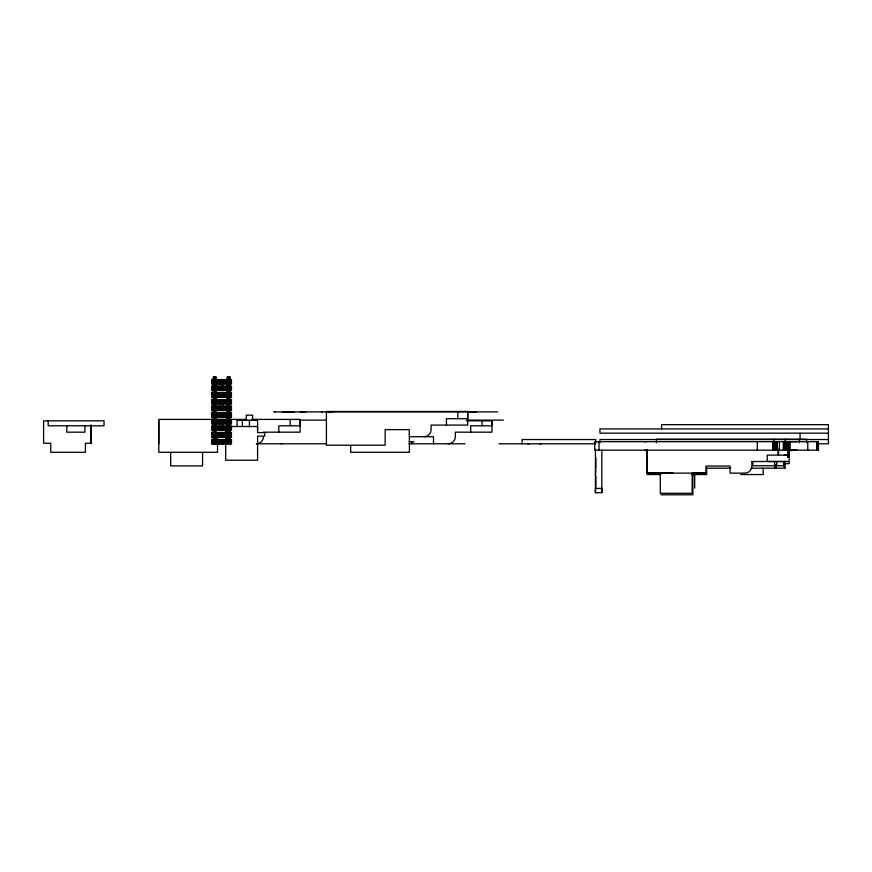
<?xml version="1.0" encoding="UTF-8"?>
<svg xmlns="http://www.w3.org/2000/svg" width="872" height="872" viewBox="0 0 872 872"><rect width="100%" height="100%" fill="white"/><g stroke="black" fill="none" stroke-linecap="round" stroke-linejoin="round"><path stroke-width="1.31" d="M66.828 425.787L66.73 432.174L84.966 432.174L84.867 425.787M48.2 420.827L48.2 425.787L104.041 425.787L104.041 420.827L43.6 420.827L43.6 443.227L50.761 443.227L50.761 452.296L85.412 452.296L85.412 443.227L91.08 443.227L91.08 424.784M170.683 452.514L170.683 465.899L202.566 465.899L202.566 452.514M217.52 443.205L217.52 452.296L158.78 452.296L158.78 419.421L246.82 419.41M217.52 440.251L217.52 436.709L226.894 436.709M225.706 442.834L225.706 460.231L257.589 460.231L257.589 436.142L264.674 436.142L264.674 432.599L257.589 432.599L257.589 426.506L225.706 426.506M225.706 440.153L225.706 436.142M237.042 426.506L237.042 420.271L257.589 420.271L257.589 429.765M242.383 426.506L242.383 420.271M246.253 420.271L246.253 415.159L252.629 415.159L252.629 420.271M249.447 426.931L249.447 420.271M278.822 432.174L278.822 425.798L300.088 425.798L300.088 419.41L251.877 419.41M300.088 419.421L300.088 432.174L263.486 432.174M350.664 445.745L350.664 452.296L409.415 452.296L409.415 436.709M446.453 425.089L446.453 418.713L467.719 418.713L467.719 411.475L326.411 411.475L326.411 445.211L385.152 445.211L385.152 429.623L409.251 429.623L409.251 436.709L433.504 436.709L433.504 443.793M467.719 411.475L467.719 425.089L431.095 425.089L431.117 429.623A7.085 7.085 0 0 1 424.032 436.709M470.717 432.174L470.717 425.798L491.972 425.798L491.972 420.838L466.302 420.827M491.972 420.838L491.972 432.174L455.358 432.174L455.369 436.709A7.085 7.085 0 0 1 448.284 443.793M595.445 492.691L595.445 488.44L601.833 488.44L601.833 492.691L595.445 492.691L595.445 450.17A6.431 6.431 0 0 1 595.511 449.331M595.445 474.586L595.87 470.444M595.87 487.492L595.87 475.774M595.87 468.689L595.87 457.844M672.944 473.136L647.198 473.125L647.144 450.17L647.198 474.553L660.834 474.553M660.278 473.289L660.278 493.301L692.161 493.301L692.161 473.289M692.869 473.474L692.869 494.816L660.976 494.816M694.69 488.113L694.69 473.442M692.313 473.125L705.938 473.125L705.938 466.04L730.038 466.04L730.038 473.125L744.808 473.125A7.085 7.085 0 0 0 751.904 466.04L751.904 461.506M706.647 468.177L706.647 474.553L691.354 474.553M752.841 461.506L752.841 465.757L784.353 465.757M774.598 465.757L774.598 461.506M775.273 468.177L775.273 464.776M776.015 468.177L776.015 464.776M776.745 465.757L776.745 461.506M783.786 465.757L783.83 461.506M784.244 465.757L784.288 461.506L767.24 461.506L767.24 455.13L788.506 455.13M784.495 468.177L784.495 463.642L789.204 463.632L789.116 450.17M784.953 468.177L784.953 461.081M281.907 443.783L281.067 443.783M646.468 441.668L644.343 441.668M539.648 443.793L541.283 443.793M647.144 450.17L644.811 450.17M213.28 377.184L216.093 377.184M211.765 379.593L231.451 379.593L231.451 383.844L211.765 383.844L211.907 379.593M211.765 386.252L231.451 386.252L231.451 390.503L211.765 390.503L211.907 386.252M211.765 392.923L231.451 392.923L231.451 397.174L211.765 397.174L211.907 392.923M211.765 399.583L231.451 399.583L231.451 403.834L211.765 403.834L211.907 399.583M211.765 406.243L231.451 406.243L231.451 410.494L211.765 410.494L211.907 406.243M274.299 411.9L497.705 411.9M273.971 411.9L274.854 411.9M282.212 411.9L294.245 411.9M300.186 411.9L305.854 411.9M321.452 411.9L322.553 411.9M328.548 411.911L332.799 411.911M467.719 411.9L476.221 411.9M211.765 412.903L231.451 412.903L231.451 417.154L211.765 417.154L211.907 412.903M211.765 419.563L231.451 419.563L231.451 423.814L211.765 423.814L211.907 419.563M299.478 420.119L326.575 420.119M466.869 420.119L503.34 420.119M299.521 420.838L300.088 420.838M211.765 426.223L231.451 426.223L231.451 430.474L211.765 430.474L211.907 426.223M828.4 428.915L599.936 428.915L599.936 433.166L828.4 433.166M218.621 432.599L225.706 432.599L225.706 430.158M211.765 432.883L231.451 432.883L231.451 437.134L211.765 437.134L211.907 432.883M211.765 439.543L231.451 439.543L231.451 443.793L211.765 443.793L211.907 439.543M828.4 439.543L599.936 439.543L599.936 442.725M409.121 441.81L414.004 441.81M788.484 441.668L796.986 441.668M256.521 443.793L326.531 443.783M409.001 443.783L465.059 443.793M498.926 443.793L595.685 443.793M818.11 443.761L828.4 443.793L828.4 424.653L661.586 424.664L661.586 428.915M788.484 450.17L796.986 450.17M788.266 450.552L792.321 450.552M778.206 454.704L778.489 449.374L778.587 455.13M784.244 455.13L788.179 455.13M787.787 457.255L789.215 457.255M751.882 461.506L788.506 461.506M706.516 468.177L730.78 468.177M750.999 468.177L785.018 468.177M647.198 473.125L705.938 473.125M740.742 474.553L763.163 474.542L763.153 468.166M527.68 443.793L529.315 443.793M818.219 441.668L818.219 450.17M817.969 441.668L817.969 450.17M817.653 441.668L817.653 450.17M817.26 441.668L817.26 450.17M816.802 441.668L816.802 450.17M807.777 441.668L807.777 450.17M806.491 442.758L806.491 439.216L656.42 439.216L656.42 442.758M800.06 433.166L800.06 439.543M799.406 439.216L799.406 442.758M789.836 441.668L789.901 450.17M789.64 441.668L789.64 450.17M789.313 441.668L789.313 450.17M788.997 450.17L788.997 457.255M788.866 441.668L788.833 457.255M788.626 450.17L788.626 457.255M788.375 457.255L788.31 441.668M788.103 450.17L788.103 457.255M787.645 441.668L787.645 450.17M786.893 441.668L786.893 450.17M786.053 441.668L786.053 450.17M785.236 439.216L785.171 450.17M784.233 441.668L784.233 450.17M783.274 441.668L783.274 450.17M779.404 441.668L779.404 450.17M778.369 449.374L778.369 454.704M776.974 441.668L776.974 450.17M776.712 441.668L776.712 450.17M776.505 441.668L776.505 450.17M776.244 441.668L776.244 450.17M775.938 441.668L775.938 450.17M775.59 441.668L775.59 450.17M775.197 441.668L775.197 450.17M774.783 441.668L774.783 450.17M774.336 441.668L774.336 450.17M773.889 439.216L773.867 450.17M773.388 441.668L773.388 450.17M772.897 441.668L772.897 450.17M757.31 441.668L757.31 450.17M601.833 450.17L601.833 492.691M598.988 441.668L598.988 450.17M595.685 442.725L595.685 439.543L522.121 439.543L522.121 443.793M482.053 420.827L482.053 425.798M457.8 411.475L457.8 418.713M411.748 441.81L411.748 443.793M290.169 419.41L290.169 425.798M231.047 379.593L231.047 383.844M231.047 386.252L231.047 390.503M231.047 392.923L231.047 397.174M231.047 399.583L231.047 403.834M231.047 406.243L231.047 410.494M231.047 412.903L231.047 417.154M231.047 419.563L231.047 423.814M231.047 426.223L231.047 430.474M231.047 432.883L231.047 437.134M231.047 439.543L231.047 443.793M230.644 379.593L230.644 383.844M230.644 386.252L230.644 390.503M230.644 392.923L230.644 397.174M230.644 399.583L230.644 403.834M230.644 406.243L230.644 410.494M230.644 412.903L230.644 417.154M230.644 419.563L230.644 423.814M230.644 426.223L230.644 430.474M230.644 432.883L230.644 437.134M230.644 439.543L230.644 443.793M230.328 379.593L230.328 383.844M230.328 386.252L230.328 390.503M230.328 392.923L230.328 397.174M230.328 399.583L230.328 403.834M230.328 406.243L230.328 410.494M230.328 412.903L230.328 417.154M230.328 419.563L230.328 423.814M230.328 426.223L230.328 430.474M230.328 432.883L230.328 437.134M230.328 439.543L230.328 443.793M230.11 379.593L230.11 377.184L227.276 377.184L227.363 443.793M230.11 383.844L230.11 386.252M230.11 390.503L230.11 392.923M230.11 397.174L230.11 399.583M230.11 403.834L230.11 406.243M230.11 410.494L230.11 412.903M230.11 417.154L230.11 419.563M230.11 423.814L230.11 426.223M230.11 430.474L230.11 432.883M230.11 437.134L230.11 439.543M230.034 377.184L229.968 379.593M230.034 383.844L229.968 386.252M230.034 390.503L229.968 392.923M230.034 397.174L229.968 399.583M230.034 403.834L229.968 406.243M230.034 410.494L229.968 412.903M230.034 417.154L229.968 419.563M230.034 423.814L229.968 426.223M230.034 430.474L229.968 432.883M230.034 437.134L229.968 439.543M229.859 377.184L229.772 379.593M229.859 383.844L229.772 386.252M229.859 390.503L229.772 392.923M229.859 397.174L229.772 399.583M229.859 403.834L229.772 406.243M229.859 410.494L229.772 412.903M229.859 417.154L229.772 419.563M229.859 423.814L229.772 426.223M229.859 430.474L229.772 432.883M229.859 437.134L229.772 439.543M229.5 377.184L229.5 379.593M229.5 383.844L229.5 386.252M229.5 390.503L229.5 392.923M229.5 397.174L229.5 399.583M229.5 403.834L229.5 406.243M229.5 410.494L229.5 412.903M229.5 417.154L229.5 419.563M229.5 423.814L229.5 426.223M229.5 430.474L229.5 432.883M229.5 437.134L229.5 439.543M229.325 379.593L229.325 383.844M229.325 386.252L229.325 390.503M229.325 392.923L229.325 397.174M229.325 399.583L229.325 403.834M229.325 406.243L229.325 410.494M229.325 412.903L229.325 417.154M229.325 419.563L229.325 423.814M229.325 426.223L229.325 430.474M229.325 432.883L229.325 437.134M229.325 439.543L229.325 443.793M229.173 377.184L229.173 379.593M229.173 383.844L229.173 386.252M229.173 390.503L229.173 392.923M229.173 397.174L229.173 399.583M229.173 403.834L229.173 406.243M229.173 410.494L229.173 412.903M229.173 417.154L229.173 419.563M229.173 423.814L229.173 426.223M229.173 430.474L229.173 432.883M229.173 437.134L229.173 439.543M228.976 379.593L228.976 383.844M228.976 386.252L228.976 390.503M228.976 392.923L228.976 397.174M228.976 399.583L228.976 403.834M228.976 406.243L228.976 410.494M228.976 412.903L228.976 417.154M228.976 419.563L228.976 423.814M228.976 426.223L228.976 430.474M228.976 432.883L228.976 437.134M228.976 439.543L228.976 443.793M228.802 377.184L228.802 379.593M228.802 383.844L228.802 386.252M228.802 390.503L228.802 392.923M228.802 397.174L228.802 399.583M228.802 403.834L228.802 406.243M228.802 410.494L228.802 412.903M228.802 417.154L228.802 419.563M228.802 423.814L228.802 426.223M228.802 430.474L228.802 432.883M228.802 437.134L228.802 439.543M228.628 379.593L228.475 383.844M228.628 386.252L228.475 390.503M228.628 392.923L228.475 397.174M228.628 399.583L228.475 403.834M228.628 406.243L228.475 410.494M228.628 412.903L228.475 417.154M228.628 419.563L228.475 423.814M228.628 426.223L228.475 430.474M228.628 432.883L228.475 437.134M228.628 439.543L228.475 443.793M228.431 377.184L228.333 443.793M228.279 379.593L228.279 383.844M228.279 386.252L228.279 390.503M228.279 392.923L228.279 397.174M228.279 399.583L228.279 403.834M228.279 406.243L228.279 410.494M228.279 412.903L228.279 417.154M228.279 419.563L228.279 423.814M228.279 426.223L228.279 430.474M228.279 432.883L228.279 437.134M228.279 439.543L228.279 443.793M228.083 377.184L228.083 379.593M228.083 383.844L228.083 386.252M228.083 390.503L228.083 392.923M228.083 397.174L228.083 399.583M228.083 403.834L228.083 406.243M228.083 410.494L228.083 412.903M228.083 417.154L228.083 419.563M228.083 423.814L228.083 426.223M228.083 430.474L228.083 432.883M228.083 437.134L228.083 439.543M227.886 377.184L227.777 379.593M227.886 383.844L227.777 386.252M227.886 390.503L227.777 392.923M227.886 397.174L227.777 399.583M227.886 403.834L227.777 406.243M227.886 410.494L227.777 412.903M227.886 417.154L227.777 419.563M227.886 423.814L227.777 426.223M227.886 430.474L227.777 432.883M227.886 437.134L227.777 439.543M227.614 377.184L227.614 379.593M227.614 383.844L227.614 386.252M227.614 390.503L227.614 392.923M227.614 397.174L227.614 399.583M227.614 403.834L227.614 406.243M227.614 410.494L227.614 412.903M227.614 417.154L227.614 419.563M227.614 423.814L227.614 426.223M227.614 430.474L227.614 432.883M227.614 437.134L227.614 439.543M227.418 377.184L227.527 379.593M227.418 383.844L227.527 386.252M227.418 390.503L227.527 392.923M227.418 397.174L227.527 399.583M227.418 403.834L227.527 406.243M227.418 410.494L227.527 412.903M227.418 417.154L227.527 419.563M227.418 423.814L227.527 426.223M227.418 430.474L227.527 432.883M227.418 437.134L227.527 439.543M226.12 379.593L226.12 383.844M226.12 386.252L226.12 390.503M226.12 392.923L226.12 397.174M226.12 399.583L226.12 403.834M226.12 406.243L226.12 410.494M226.12 412.903L226.12 417.154M226.12 419.563L226.12 423.814M226.12 426.223L226.12 430.474M226.12 432.883L226.12 437.134M226.12 439.543L226.12 443.793M224.932 379.593L224.932 383.844M224.932 386.252L224.932 390.503M224.932 392.923L224.932 397.174M224.932 399.583L224.932 403.834M224.932 406.243L224.932 410.494M224.932 412.903L224.932 417.154M224.932 419.563L224.932 423.814M224.932 426.223L224.932 430.474M224.932 432.883L224.932 437.134M224.932 439.543L224.932 443.793M223.886 379.593L223.886 383.844M223.886 386.252L223.886 390.503M223.886 392.923L223.886 397.174M223.886 399.583L223.886 403.834M223.886 406.243L223.886 410.494M223.886 412.903L223.886 417.154M223.886 419.563L223.886 423.814M223.886 426.223L223.886 430.474M223.886 432.883L223.886 437.134M223.886 439.543L223.886 443.793M223.232 379.593L223.363 383.844M223.232 386.252L223.363 390.503M223.232 392.923L223.363 397.174M223.232 399.583L223.363 403.834M223.232 406.243L223.363 410.494M223.232 412.903L223.363 417.154M223.232 419.563L223.363 423.814M223.232 426.223L223.363 430.474M223.232 432.883L223.363 437.134M223.232 439.543L223.363 443.793M222.894 379.593L222.894 383.844M222.894 386.252L222.894 390.503M222.894 392.923L222.894 397.174M222.894 399.583L222.894 403.834M222.894 406.243L222.894 410.494M222.894 412.903L222.894 417.154M222.894 419.563L222.894 423.814M222.894 426.223L222.894 430.474M222.894 432.883L222.894 437.134M222.894 439.543L222.894 443.793M222.491 379.593L222.491 383.844M222.491 386.252L222.491 390.503M222.491 392.923L222.491 397.174M222.491 399.583L222.491 403.834M222.491 406.243L222.491 410.494M222.491 412.903L222.491 417.154M222.491 419.563L222.491 423.814M222.491 426.223L222.491 430.474M222.491 432.883L222.491 437.134M222.491 439.543L222.491 443.793M221.924 379.593L221.924 383.844M221.924 386.252L221.924 390.503M221.924 392.923L221.924 397.174M221.924 399.583L221.924 403.834M221.924 406.243L221.924 410.494M221.924 412.903L221.924 417.154M221.924 419.563L221.924 423.814M221.924 426.223L221.924 430.474M221.924 432.883L221.924 437.134M221.924 439.543L221.924 443.793M221.215 379.593L221.215 383.844M221.215 386.252L221.215 390.503M221.215 392.923L221.215 397.174M221.215 399.583L221.215 403.834M221.215 406.243L221.215 410.494M221.215 412.903L221.215 417.154M221.215 419.563L221.215 423.814M221.215 426.223L221.215 430.474M221.215 432.883L221.215 437.134M221.215 439.543L221.215 443.793M220.496 379.593L220.496 383.844M220.496 386.252L220.496 390.503M220.496 392.923L220.496 397.174M220.496 399.583L220.496 403.834M220.496 406.243L220.496 410.494M220.496 412.903L220.496 417.154M220.496 419.563L220.496 423.814M220.496 426.223L220.496 430.474M220.496 432.883L220.496 437.134M220.496 439.543L220.496 443.793M219.777 379.593L219.777 383.844M219.777 386.252L219.777 390.503M219.777 392.923L219.777 397.174M219.777 399.583L219.777 403.834M219.777 406.243L219.777 410.494M219.777 412.903L219.777 417.154M219.777 419.563L219.777 423.814M219.777 426.223L219.777 430.474M219.777 432.883L219.777 437.134M219.777 439.543L219.777 443.793M219.057 379.593L219.057 383.844M219.057 386.252L219.057 390.503M219.057 392.923L219.057 397.174M219.057 399.583L219.057 403.834M219.057 406.243L219.057 410.494M219.057 412.903L219.057 417.154M219.057 419.563L219.057 423.814M219.057 426.223L219.057 430.474M219.057 432.883L219.057 437.134M219.057 439.543L219.057 443.793M218.371 379.593L218.371 383.844M218.371 386.252L218.371 390.503M218.371 392.923L218.371 397.174M218.371 399.583L218.371 403.834M218.371 406.243L218.371 410.494M218.371 412.903L218.371 417.154M218.371 419.563L218.371 423.814M218.371 426.223L218.371 430.474M218.371 432.883L218.371 437.134M218.371 439.543L218.371 443.793M217.706 379.593L217.706 383.844M217.706 386.252L217.706 390.503M217.706 392.923L217.706 397.174M217.706 399.583L217.706 403.834M217.706 406.243L217.706 410.494M217.706 412.903L217.706 417.154M217.706 419.563L217.706 423.814M217.706 426.223L217.706 430.474M217.706 432.883L217.706 437.134M217.706 439.543L217.706 443.793M216.169 379.593L216.169 383.844M216.169 386.252L216.169 390.503M216.169 392.923L216.169 397.174M216.169 399.583L216.169 403.834M216.169 406.243L216.169 410.494M216.169 412.903L216.169 417.154M216.169 419.563L216.169 423.814M216.169 426.223L216.169 430.474M216.169 432.883L216.169 437.134M216.169 439.543L216.169 443.793M215.984 377.184L216.071 443.793M215.82 377.184L215.809 443.793M215.667 379.593L215.667 383.844M215.667 386.252L215.667 390.503M215.667 392.923L215.667 397.174M215.667 399.583L215.667 403.834M215.667 406.243L215.667 410.494M215.667 412.903L215.667 417.154M215.667 419.563L215.667 423.814M215.667 426.223L215.667 430.474M215.667 432.883L215.667 437.134M215.667 439.543L215.667 443.793M215.558 377.184L215.493 443.793M215.242 377.184L215.33 443.793M215.144 379.593L215.144 383.844M215.144 386.252L215.144 390.503M215.144 392.923L215.144 397.174M215.144 399.583L215.144 403.834M215.144 406.243L215.144 410.494M215.144 412.903L215.144 417.154M215.144 419.563L215.144 423.814M215.144 426.223L215.144 430.474M215.144 432.883L215.144 437.134M215.144 439.543L215.144 443.793M214.894 377.184L214.959 443.793M214.774 379.593L214.774 383.844M214.774 386.252L214.774 390.503M214.774 392.923L214.774 397.174M214.774 399.583L214.774 403.834M214.774 406.243L214.774 410.494M214.774 412.903L214.774 417.154M214.774 419.563L214.774 423.814M214.774 426.223L214.774 430.474M214.774 432.883L214.774 437.134M214.774 439.543L214.774 443.793M214.523 377.184L214.588 443.793M214.414 379.593L214.414 383.844M214.414 386.252L214.414 390.503M214.414 392.923L214.414 397.174M214.414 399.583L214.414 403.834M214.414 406.243L214.414 410.494M214.414 412.903L214.414 417.154M214.414 419.563L214.414 423.814M214.414 426.223L214.414 430.474M214.414 432.883L214.414 437.134M214.414 439.543L214.414 443.793M214.163 377.184L214.25 443.793M213.804 377.184L213.934 443.793M213.542 377.184L213.411 443.793M213.368 377.184L213.378 379.593M213.368 383.844L213.378 386.252M213.368 390.503L213.378 392.923M213.368 397.174L213.378 399.583M213.368 403.834L213.378 406.243M213.368 410.494L213.378 412.903M213.368 417.154L213.378 419.563M213.368 423.814L213.378 426.223M213.368 430.474L213.378 432.883M213.368 437.134L213.378 439.543M213.204 379.593L213.204 383.844M213.204 386.252L213.204 390.503M213.204 392.923L213.204 397.174M213.204 399.583L213.204 403.834M213.204 406.243L213.204 410.494M213.204 412.903L213.204 417.154M213.204 419.563L213.204 423.814M213.204 426.223L213.204 430.474M213.204 432.883L213.204 437.134M213.204 439.543L213.204 443.793M212.844 379.593L212.844 383.844M212.844 386.252L212.844 390.503M212.844 392.923L212.844 397.174M212.844 399.583L212.844 403.834M212.844 406.243L212.844 410.494M212.844 412.903L212.844 417.154M212.844 419.563L212.844 423.814M212.844 426.223L212.844 430.474M212.844 432.883L212.844 437.134M212.844 439.543L212.844 443.793M212.528 379.593L212.528 383.844M212.528 386.252L212.528 390.503M212.528 392.923L212.528 397.174M212.528 399.583L212.528 403.834M212.528 406.243L212.528 410.494M212.528 412.903L212.528 417.154M212.528 419.563L212.528 423.814M212.528 426.223L212.528 430.474M212.528 432.883L212.528 437.134M212.528 439.543L212.528 443.793M212.267 379.593L212.19 383.844M212.267 386.252L212.19 390.503M212.267 392.923L212.19 397.174M212.267 399.583L212.19 403.834M212.267 406.243L212.19 410.494M212.267 412.903L212.19 417.154M212.267 419.563L212.19 423.814M212.267 426.223L212.19 430.474M212.267 432.883L212.19 437.134M212.267 439.543L212.19 443.793M212.06 379.593L212.005 383.844M212.06 386.252L212.005 390.503M212.06 392.923L212.005 397.174M212.06 399.583L212.005 403.834M212.06 406.243L212.005 410.494M212.06 412.903L212.005 417.154M212.06 419.563L212.005 423.814M212.06 426.223L212.005 430.474M212.06 432.883L212.005 437.134M212.06 439.543L212.005 443.793M158.78 420.838L158.78 443.793M91.08 425.787L91.08 443.227M263.486 436.709A7.085 7.085 0 0 1 256.401 443.793M818.47 441.668L594.737 441.668L594.737 450.17L818.47 450.17L818.383 441.668"/></g></svg>
